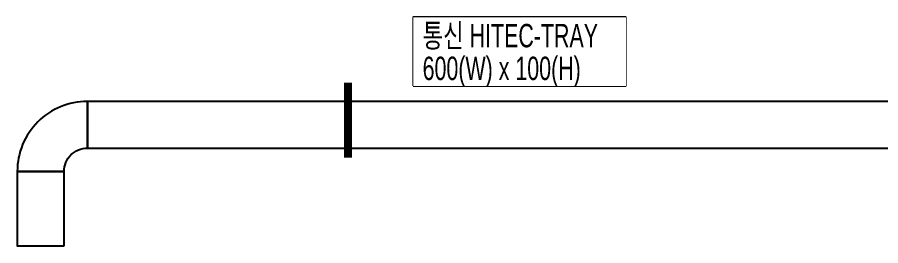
# Model space of a CAD drawing. Header units: millimetres. Extents: x 90978 to 501618, y -355196 to 882030.
# Drawn here: x 126950 to 138035, y -279383 to -276453 of the extents above; entities that cross this region are included whole.
import ezdxf
from ezdxf.enums import TextEntityAlignment as Align

# ---------------------------------------------------------------- set-up
doc = ezdxf.new("R2010")
doc.units = ezdxf.units.MM
doc.header["$LTSCALE"] = 150
doc.set_wipeout_variables(frame=1)
doc.layers.get('0').update_dxf_attribs({"lineweight": 0})
for name, color, linetype in [('------10 Telecommunication Terminal Board', 3, 'Continuous'), ('-----27 Communication Cable Tray', 2, 'Continuous'), ('-----29 Indicator', 1, 'Continuous')]:
    doc.layers.add(name, color=color, linetype=linetype)
doc.styles.add('ELEC', font='')
doc.styles.get('ELEC').set_extended_font_data('Dotum')

msp = doc.modelspace()

# ---------------------------------------------------------------- linework, layer by layer
at = {"layer": '------10 Telecommunication Terminal Board', "color": 1, "elevation": 0}
msp.add_lwpolyline([(132034.29454, -277333.04435), (134764.21312, -277333.04435), (134764.21312, -276453.04435), (132034.29454, -276453.04435)], close=True, dxfattribs=at)
at = {"layer": '-----27 Communication Cable Tray', "elevation": 0}
msp.add_lwpolyline([(127550.37188, -278431.15465), (127550.37188, -278431.15465, -0.4142135624), (127850.37188, -278131.15465), (127850.37188, -278131.15465), (127850.37188, -277531.15465, 0.4142135624), (126950.37188, -278431.15465)], format="xyb", close=True, dxfattribs=at)
for points in [[(148299.6952, -277531.15465), (127850.37188, -277531.15465), (127850.37188, -278131.15465), (148299.6952, -278131.15465)], [(127550.37188, -279383.10958), (127550.37188, -278431.15465), (126950.37188, -278431.15465), (126950.37188, -279383.10958)]]:
    msp.add_lwpolyline(points, close=True, dxfattribs=at)
msp.add_lwpolyline([(127550.37188, -278431.15465), (126950.37188, -278431.15465)], dxfattribs=at)

# ---------------------------------------------------------------- next in the draw order: wipeouts: each hides what was drawn before it
at = {"color": 1}
msp.add_wipeout([(132034.29454, -277333.04435), (134764.21312, -277333.04435), (134764.21312, -276453.04435), (132034.29454, -276453.04435)], dxfattribs=at)

# ---------------------------------------------------------------- next in the draw order: linework, layer by layer
at = {"layer": '-----29 Indicator', "elevation": 0}
msp.add_lwpolyline([(132034.36639, -276893.0443, 0, 0, 0), (131196.31838, -276893.56791, 0, 0, 0), (131196.31838, -277293.37111, 100, 100, 0), (131196.31838, -278254.28397, 100, 100, 0)], format="xyseb", dxfattribs=at)

# ---------------------------------------------------------------- next in the draw order: texts
at = {"layer": '------10 Telecommunication Terminal Board', "style": 'ELEC', "width": 0.7}
for s, p in [('통신 HITEC-TRAY', (132154.25383, -276688.04435)), ('600(W) x 100(H)', (132154.25383, -277108.04435))]:
    msp.add_text(s, height=300, dxfattribs=at).set_placement(p, align=Align.MIDDLE_LEFT)

doc.saveas('drawing.dxf')
